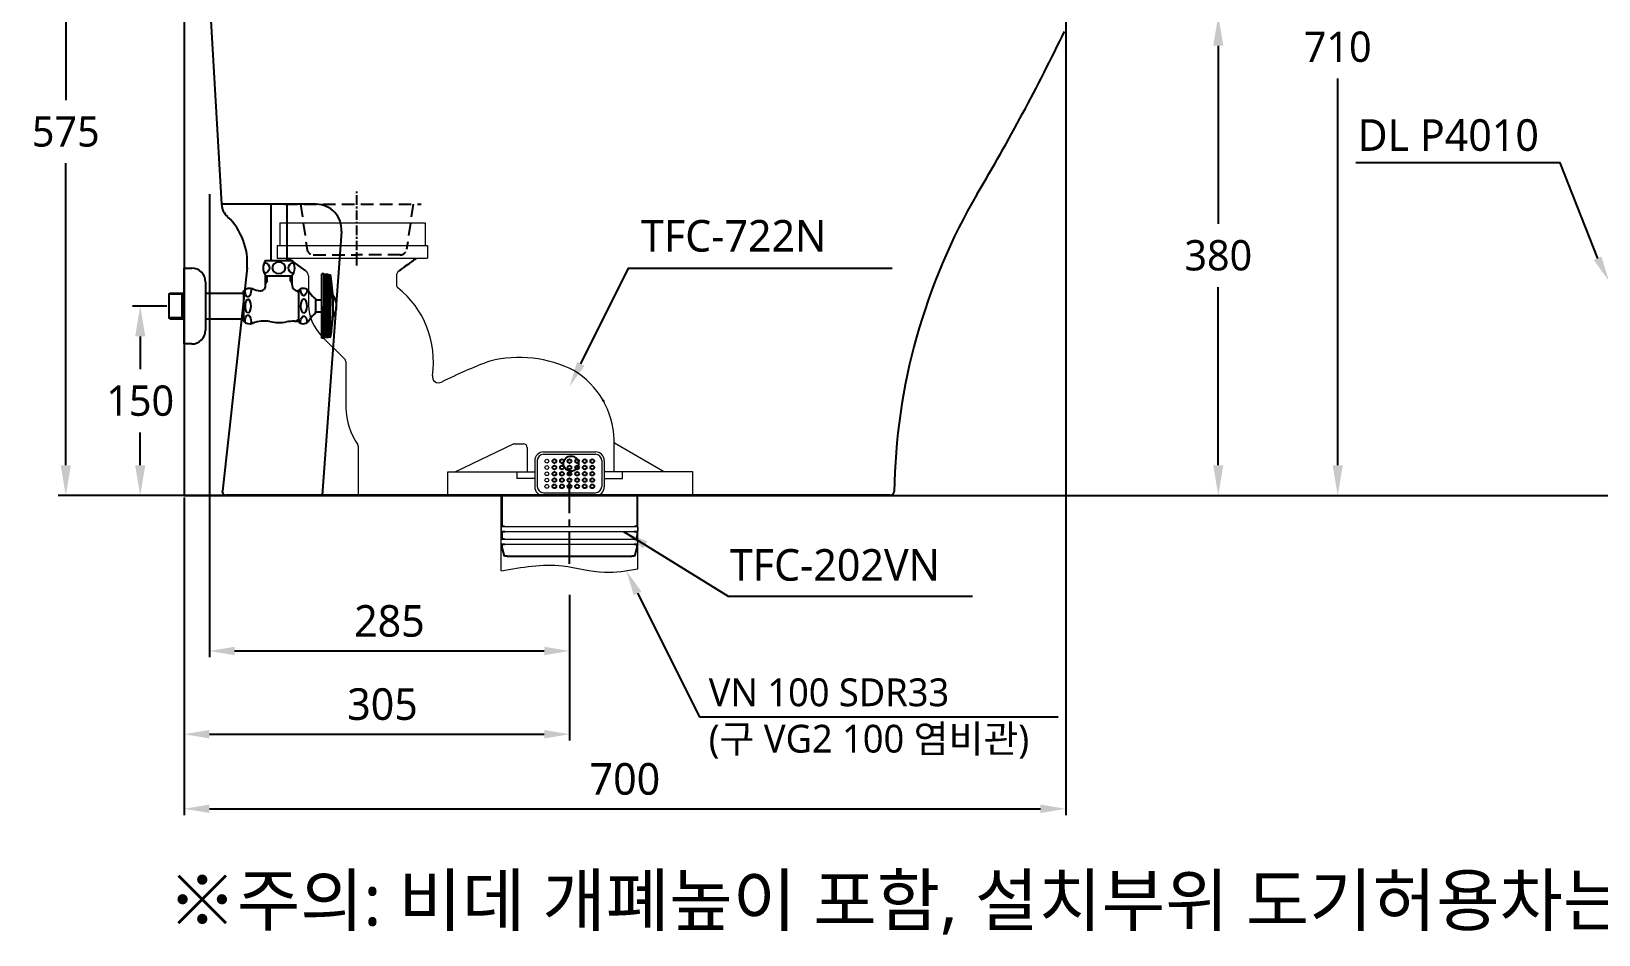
# Model space of a CAD drawing. Extents: x 5656 to 11650, y -52 to 2475.
# Drawn here: x 5656 to 6896, y -52 to 662 of the extents above; entities that cross this region are included whole.
import ezdxf

# ---------------------------------------------------------------- set-up
doc = ezdxf.new("R2010")
doc.units = 0
doc.header["$LTSCALE"] = 20
doc.header["$MEASUREMENT"] = 0
doc.linetypes.add('CENTER', pattern=[2, 1.25, -0.25, 0.25, -0.25])
doc.linetypes.add('HIDDEN', pattern=[0.375, 0.25, -0.125])
doc.layers.get('0').update_dxf_attribs({"linetype": 'CONTINUOUS'})
doc.layers.get('DEFPOINTS').update_dxf_attribs({"linetype": 'CONTINUOUS'})
for name, color, linetype in [('1', 7, 'CONTINUOUS'), ('2', 2, 'CONTINUOUS'), ('3', 3, 'CONTINUOUS'), ('4', 4, 'CONTINUOUS'), ('6', 6, 'CONTINUOUS'), ('CEN', 1, 'CENTER')]:
    doc.layers.add(name, color=color, linetype=linetype)
doc.styles.add('GHS', font='romans', dxfattribs={"bigfont": 'ghs'})
doc.styles.add('ROMANS', font='NanumGothic.ttf', dxfattribs={"height": 10.144927})
doc.styles.get("Standard").update_dxf_attribs({"font": 'NanumGothic.ttf'})
doc.dimstyles.get("Standard").update_dxf_attribs({"dimtxt": 2.7, "dimasz": 2.5, "dimexe": 1.5, "dimexo": 1.5, "dimgap": 1.5, "dimtad": 1, "dimdec": 0, "dimlfac": 10, "dimzin": 0, "dimdsep": 46, "dimtxsty": 'Standard', "dimcen": 0, "dimclrt": 2, "dimadec": 0, "dimazin": 0, "dimtfac": 1, "dimtdec": 0, "dimtmove": 0, "dimatfit": 3, "dimfxl": 0, "dimtolj": 1, "dimtzin": 0, "dimarcsym": 0})

# ---------------------------------------------------------------- blocks, each defined once
blk = doc.blocks.new('*D54')
at = {"color": 3, "lineweight": -2, "ltscale": 10}
for p, q in [((5797, 533.4), (5797, 167)), ((6082, 216.3), (6082, 167)), ((5817, 172), (6062, 172))]:
    blk.add_line(p, q, dxfattribs=at)
at = {"color": 3, "ltscale": 10}
for points in [[(5817, 175.3), (5817, 168.6), (5797, 172)], [(6062, 175.3), (6062, 168.6), (6082, 172)]]:
    blk.add_solid(points, dxfattribs=at)
at = {"layer": 'DEFPOINTS', "color": 0, "ltscale": 10}
for p in [(5797, 534.9), (6082, 217.8), (6082, 172)]:
    blk.add_point(p, dxfattribs=at)
at = {"color": 2, "ltscale": 10, "insert": (5939.5, 195.6), "char_height": 25, "attachment_point": 5}
blk.add_mtext('\\A1;{\\fNanumGothic|b0|i0|c129|p50;285}', dxfattribs=at)
blk = doc.blocks.new('*D55')
at = {"color": 3, "lineweight": -2}
for p, q in [((6608.7, 1004.9), (6695.8, 1004.9)), ((6689.8, 980.9), (6689.8, 674.9)), ((6689.8, 318.9), (6689.8, 624.9)), ((6651.6, 294.9), (6695.8, 294.9))]:
    blk.add_line(p, q, dxfattribs=at)
at = {"color": 3}
for points in [[(6685.8, 980.9), (6693.8, 980.9), (6689.8, 1004.9)], [(6685.8, 318.9), (6693.8, 318.9), (6689.8, 294.9)]]:
    blk.add_solid(points, dxfattribs=at)
at = {"layer": 'DEFPOINTS', "color": 0}
for p in [(6606.9, 1004.9), (6649.8, 294.9), (6689.8, 294.9)]:
    blk.add_point(p, dxfattribs=at)
at = {"color": 2, "insert": (6689.8, 649.9), "char_height": 24, "attachment_point": 5}
blk.add_mtext('\\A1;{\\fNanumGothic|b0|i0|c129|p50;710}', dxfattribs=at)
blk = doc.blocks.new('*D57')
at = {"layer": '3', "color": 3, "lineweight": -2}
for p, q in [((5777, 272.5), (5777, 101.1)), ((6082, 207.2), (6082, 101.1)), ((5797, 106.1), (6062, 106.1))]:
    blk.add_line(p, q, dxfattribs=at)
at = {"layer": '3', "color": 3}
for points in [[(5797, 109.5), (5797, 102.8), (5777, 106.1)], [(6062, 109.5), (6062, 102.8), (6082, 106.1)]]:
    blk.add_solid(points, dxfattribs=at)
at = {"layer": 'DEFPOINTS', "color": 0}
for p in [(5777, 274), (6082, 208.7), (6082, 106.1)]:
    blk.add_point(p, dxfattribs=at)
at = {"layer": '3', "color": 2, "insert": (5934, 129.8), "char_height": 25, "attachment_point": 5}
blk.add_mtext('\\A1;{\\fNanumGothic|b0|i0|c129|p50;305}', dxfattribs=at)
blk = doc.blocks.new('*D58')
at = {"color": 3, "lineweight": -2}
for p, q in [((5763.3, 444.9), (5736.3, 444.9)), ((5742.3, 420.9), (5742.3, 395)), ((5742.3, 318.9), (5742.3, 344.9)), ((5775.2, 294.9), (5736.3, 294.9))]:
    blk.add_line(p, q, dxfattribs=at)
at = {"color": 3}
for points in [[(5738.3, 420.9), (5746.3, 420.9), (5742.3, 444.9)], [(5738.3, 318.9), (5746.3, 318.9), (5742.3, 294.9)]]:
    blk.add_solid(points, dxfattribs=at)
at = {"layer": 'DEFPOINTS', "color": 0}
for p in [(5742.3, 444.9), (5765.1, 444.9), (5777, 294.9)]:
    blk.add_point(p, dxfattribs=at)
at = {"color": 2, "insert": (5742.3, 369.9), "char_height": 24, "attachment_point": 5}
blk.add_mtext('\\A1;{\\fNanumGothic|b0|i0|c129|p50;150}', dxfattribs=at)
blk = doc.blocks.new('BGFB')
at = {"color": 2, "linetype": 'Continuous', "lineweight": 0}
for p, q in [((-57.5, 0), (57.5, 0)), ((-57.5, 0), (-57.5, -18)), ((57.5, 0), (57.5, -18)), ((-59.5, -18), (59.5, -18)), ((-59.5, -18), (-59.5, -28)), ((59.5, -18), (59.5, -28)), ((-59.5, -28), (59.5, -28)), ((-36.9, -38), (-50.8, -28)), ((36.9, -38.1), (50.8, -28)), ((-34.8, -42.1), (-34.8, -65.3)), ((34.8, -42.1), (34.8, -49.1)), ((-24.1, -89.9), (-6.2, -107.6)), ((-5.3, -109.8), (-5.3, -146.3)), ((207.1, -196.8), (207.1, -171.6)), ((4.7, -215.9), (4.7, -177.4)), ((127.8, -174.9), (81.1, -197.3)), ((127.8, -174.9), (135.3, -174.9)), ((138.3, -177.9), (138.3, -197.3)), ((151.3, -181.3), (192.3, -181.3)), ((151.3, -183.1), (192.3, -183.1)), ((207.3, -174.1), (245.6, -196.4)), ((144.3, -197.3), (75.1, -197.3)), ((75.1, -197.3), (75.1, -215.9)), ((130.2, -197.3), (130.2, -202.4)), ((144.3, -188.3), (144.3, -208.9)), ((146.3, -188.1), (146.3, -208.6)), ((197.3, -188.1), (197.3, -208.6)), ((199.3, -188.3), (199.3, -208.9)), ((199.3, -196.8), (269.2, -196.8)), ((213.7, -202.4), (213.7, -196.8)), ((269.2, -196.8), (269.2, -215.9)), ((144.3, -202.4), (130.2, -202.4)), ((199.3, -202.4), (213.7, -202.4)), ((4.7, -215.9), (269.2, -215.9)), ((151.3, -213.6), (192.3, -213.6)), ((117.8, -240.9), (117.8, -243.9)), ((118.5, -240.4), (118.3, -240.4)), ((118.5, -244.4), (118.3, -244.4)), ((118.5, -240.4), (225.4, -240.4)), ((118.5, -244.4), (225.4, -244.4)), ((225.9, -240.9), (225.9, -243.9)), ((120.3, -250.4), (223.3, -250.4)), ((120.6, -254.4), (223, -254.4))]:
    blk.add_line(p, q, dxfattribs=at)
at = {"color": 3, "linetype": 'Continuous', "lineweight": 0}
for p, q in [((117.8, -275.3), (117.8, -215.9)), ((225.9, -273.8), (225.9, -215.9))]:
    blk.add_line(p, q, dxfattribs=at)
at = {"color": 2}
for p, q in [((118.5, -240.4), (118.4, -215.9)), ((225.3, -215.9), (225.2, -240.4)), ((118.5, -244.4), (120.6, -244.4)), ((118.6, -250.4), (118.5, -244.4)), ((223, -244.4), (225.2, -244.4)), ((225.2, -240.4), (223.3, -240.4)), ((225.2, -244.4), (225.1, -250.4)), ((120.3, -250.4), (118.3, -250.4)), ((118.3, -254.4), (120.6, -254.4)), ((118.6, -256.9), (118.6, -254.4)), ((120.4, -263.9), (118.6, -256.9)), ((223, -254.4), (225.4, -254.4)), ((225.1, -256.9), (223.2, -263.9)), ((225.4, -250.4), (223.3, -250.4)), ((225.1, -254.4), (225.1, -256.9)), ((122.4, -263.9), (120.4, -263.9)), ((122.4, -263.9), (171.8, -263.9)), ((171.8, -263.9), (221.2, -263.9)), ((223.2, -263.9), (221.2, -263.9))]:
    blk.add_line(p, q, dxfattribs=at)
blk.add_line((120.3, -240.4), (118.5, -240.4))
at = {"color": 2, "linetype": 'Continuous', "lineweight": 0}
for centre in [(153.8, -188.6), (153.8, -193.6), (153.8, -198.6), (153.8, -203.6), (153.8, -208.6)]:
    blk.add_circle(centre, 1.5, dxfattribs=at)
for centre, radius, start, end in [((-39.8, -42.1), 5, 0.0447, 54.1067), ((39.8, -42.1), 5, 125.8861, 179.7556), ((37.8, -49.1), 3, 179.7556, 231.4151), ((-10.7, -109.9), 74.8, 351.5468, 51.4151), ((1.6, -64.1), 36.4, 181.8849, 225.0733), ((-8.3, -109.8), 3, 0.0895, 45.2408), ((239.8, -464.9), 378.8, 110.2437, 116.5549), ((132, -202.9), 96.3, 63.2809, 103.9725), ((68.2, -121.6), 5, 171.5468, 296.5549), ((140.2, -174), 67, 2.0828, 58.4605), ((52.8, -143.8), 58.1, 182.4762, 213.3534), ((1.7, -177.4), 3, 0, 33.3534), ((135.3, -177.9), 3, 0, 90), ((151.3, -188.3), 7, 90, 180), ((151.3, -188.1), 5, 90, 180), ((192.3, -188.3), 7, 360, 90), ((192.3, -188.1), 5, 0, 90), ((247.1, -193.8), 3, 239.7939, 270), ((151.3, -208.9), 7, 179.7381, 270), ((151.3, -208.6), 5, 180, 270), ((192.3, -208.6), 5, 270, 0), ((192.3, -208.9), 7, 270, 0), ((118.3, -240.9), 0.5, 90, 180), ((118.3, -243.9), 0.5, 180, 270), ((225.4, -240.9), 0.5, 0, 90), ((225.4, -243.9), 0.5, 270, 360), ((118.3, -250.9), 0.5, 90, 180), ((118.3, -253.9), 0.5, 180, 270), ((225.4, -250.9), 0.5, 0, 90), ((225.4, -253.9), 0.5, 270, 0)]:
    blk.add_arc(centre, radius, start, end, dxfattribs=at)
at = {"color": 3, "linetype": 'Continuous', "lineweight": 0}
blk.add_spline([(117.8, -275.3), (166.2, -271.5), (199.4, -276.5), (225.9, -273.8)], degree=3, dxfattribs=at)
at = {"layer": '1', "color": 252, "linetype": 'Continuous'}
for q in [(-50.8, -28), (-50.1, -28.5), (-50.1, -28.5), (-50.1, -28.5)]:
    blk.add_line((-36.9, -38), q, dxfattribs=at)
at = {"layer": '1', "color": 2, "linetype": 'Continuous'}
for centre in [(159.8, -188.6), (159.8, -188.6), (159.8, -193.6), (159.8, -193.6), (159.8, -198.6), (159.8, -198.6), (165.8, -188.6), (165.8, -188.6), (165.8, -193.6), (165.8, -193.6), (165.8, -198.6), (165.8, -198.6), (171.8, -188.6), (171.8, -193.6), (171.8, -198.6), (177.8, -188.6), (177.8, -188.6), (177.8, -193.6), (177.8, -193.6), (177.8, -198.6), (177.8, -198.6), (183.8, -188.6), (183.8, -188.6), (183.8, -193.6), (183.8, -193.6), (183.8, -198.6), (183.8, -198.6), (189.8, -188.6), (189.8, -188.6), (189.8, -193.6), (189.8, -193.6), (189.8, -198.6), (189.8, -198.6), (159.8, -203.6), (159.8, -203.6), (159.8, -208.6), (159.8, -208.6), (165.8, -203.6), (165.8, -203.6), (165.8, -208.6), (165.8, -208.6), (171.8, -203.6), (171.8, -208.6), (171.8, -208.6), (177.8, -203.6), (177.8, -203.6), (177.8, -208.6), (177.8, -208.6), (183.8, -203.6), (183.8, -203.6), (183.8, -208.6), (183.8, -208.6), (189.8, -203.6), (189.8, -203.6), (189.8, -208.6), (189.8, -208.6)]:
    blk.add_circle(centre, 1.5, dxfattribs=at)
at = {"layer": '1', "color": 252, "linetype": 'Continuous'}
for centre in [(171.8, -188.6), (171.8, -193.6), (171.8, -198.6), (171.8, -203.6)]:
    blk.add_circle(centre, 1.5, dxfattribs=at)
for points, degree in [([(50.1, -28.5), (36.9, -38)], 1), ([(50.1, -28.5), (45.7, -31.7), (41.3, -34.8), (36.9, -38)], 3), ([(50.1, -28.5), (36.9, -38)], 1), ([(50.1, -28.5), (45.7, -31.7), (41.3, -34.8), (36.9, -38)], 3), ([(197.9, -139.9), (198.2, -140.5), (198.5, -141), (198.8, -141.6)], 3), ([(197.9, -139.9), (198.2, -140.5), (198.5, -141), (198.8, -141.6)], 3)]:
    blk.add_open_spline(points, degree=degree, dxfattribs=at)
at = {"layer": 'CEN'}
blk.add_line((171.8, -269.9), (171.8, -196.9), dxfattribs=at)
blk = doc.blocks.new('*D60')
at = {"color": 3, "lineweight": -2}
for p, q in [((5846.6, 870.9), (5677.4, 870.9)), ((5683.4, 846.9), (5683.4, 607.8)), ((5683.4, 318.9), (5683.4, 558)), ((5830.5, 294.9), (5677.4, 294.9))]:
    blk.add_line(p, q, dxfattribs=at)
at = {"color": 3}
for points in [[(5679.4, 846.9), (5687.4, 846.9), (5683.4, 870.9)], [(5679.4, 318.9), (5687.4, 318.9), (5683.4, 294.9)]]:
    blk.add_solid(points, dxfattribs=at)
at = {"layer": 'DEFPOINTS', "color": 0}
for p in [(5848.4, 870.9), (5683.4, 294.9), (5832.3, 294.9)]:
    blk.add_point(p, dxfattribs=at)
at = {"color": 2, "insert": (5683.4, 582.9), "char_height": 24, "attachment_point": 5}
blk.add_mtext('\\A1;{\\fNanumGothic|b0|i0|c0|p50;575}', dxfattribs=at)
blk = doc.blocks.new('*D61')
at = {"color": 3, "lineweight": -2}
for p, q in [((6472.1, 674.9), (6601.3, 674.9)), ((6595.3, 650.9), (6595.3, 510)), ((6595.3, 318.9), (6595.3, 459.8)), ((6338.8, 294.9), (6601.3, 294.9))]:
    blk.add_line(p, q, dxfattribs=at)
at = {"color": 3}
for points in [[(6591.3, 650.9), (6599.3, 650.9), (6595.3, 674.9)], [(6591.3, 318.9), (6599.3, 318.9), (6595.3, 294.9)]]:
    blk.add_solid(points, dxfattribs=at)
at = {"layer": 'DEFPOINTS', "color": 0}
for p in [(6470.3, 674.9, 0), (6337, 294.9), (6595.3, 294.9)]:
    blk.add_point(p, dxfattribs=at)
at = {"color": 2, "insert": (6595.3, 484.9), "char_height": 24, "attachment_point": 5}
blk.add_mtext('\\A1;{\\fNanumGothic|b0|i0|c129|p50;380}', dxfattribs=at)
blk = doc.blocks.new('*D64')
at = {"color": 3, "linetype": 'ByBlock', "lineweight": -2}
for p, q in [((6474.6, 691.9), (6474.6, 42.1)), ((5777, 293.4), (5777, 42.1)), ((5797, 47.1), (6454.6, 47.1))]:
    blk.add_line(p, q, dxfattribs=at)
at = {"color": 3}
for points in [[(5797, 50.5), (5797, 43.8), (5777, 47.1)], [(6454.6, 50.5), (6454.6, 43.8), (6474.6, 47.1)]]:
    blk.add_solid(points, dxfattribs=at)
at = {"layer": 'DEFPOINTS', "color": 0}
for p in [(6474.6, 693.4), (5777, 294.9), (6474.6, 47.1)]:
    blk.add_point(p, dxfattribs=at)
at = {"color": 2, "insert": (6125.8, 70.6), "char_height": 25, "attachment_point": 5}
blk.add_mtext('\\A1;{\\fNanumGothic|b0|i0|c0|p50;700}', dxfattribs=at)

msp = doc.modelspace()

# ---------------------------------------------------------------- linework, layer by layer
at = {"color": 7}
for p, q in [((5798.2, 670.8), (5806.6, 525.4)), ((5881.5, 525.4), (5806.6, 525.4)), ((5901.5, 503.9), (5886.2, 295.2)), ((5826.8, 475), (5807.3, 298.5)), ((6335.8, 295.2), (5810.2, 295.2))]:
    msp.add_line(p, q, dxfattribs=at)
at = {"color": 1, "linetype": 'CENTER', "ltscale": 0.3}
msp.add_line((5913.7, 477.1), (5913.7, 535.6), dxfattribs=at)
at = {"color": 7}
msp.add_circle((6083.2, 320.2), 6, dxfattribs=at)
for centre, radius, start, end in [((4950.7, 1398.7), 1691.7, 329.2522, 334.1921), ((6820.4, 290.8), 481.6, 149.7004, 179.1364), ((5821.5, 526.7), 15, 184.9422, 227.6133), ((5881.5, 505.4), 20, 355.7986, 90), ((5777, 479.3), 50, 355.0116, 46.5106), ((5810.2, 298.2), 3, 173.6733, 270), ((6335.9, 298.2), 3, 270, 359.1364)]:
    msp.add_arc(centre, radius, start, end, dxfattribs=at)
at = {"color": 7, "linetype": 'HIDDEN'}
for centre, start, end in [((5879.2, 490.4), 188.1301, 270), ((5948.1, 490.4), 270, 351.8699)]:
    msp.add_arc(centre, 5, start, end, dxfattribs=at)
at = {"layer": '2', "color": 7, "linetype": 'HIDDEN', "ltscale": 2}
for p, q in [((5856.8, 525.4), (5964.5, 525.4)), ((5869.2, 525.4), (5874.3, 489.7)), ((5958.2, 525.4), (5953.1, 489.7)), ((5879.2, 485.4), (5913.7, 485.4)), ((5948.1, 485.4), (5913.7, 485.4))]:
    msp.add_line(p, q, dxfattribs=at)
at = {"layer": '3', "extrusion": (0, 0, -1)}
msp.add_lwpolyline([(-6895.5, 482.6), (-6865.9, 558.3), (-6704, 558.3)], dxfattribs=at)
at = {"layer": '3'}
for points in [[(6090.9, 399.1), (6128.7, 474.8), (6337.2, 474.8)], [(6135.8, 217.6), (6184.8, 119.8), (6468.7, 119.8)]]:
    msp.add_lwpolyline(points, dxfattribs=at)
at = {"layer": '3', "extrusion": (0, 0, -1)}
msp.add_solid([(-6892.5, 481.1), (-6904.4, 464.7), (-6898.5, 484.1)], dxfattribs=at)
at = {"layer": '3'}
for points in [[(6093.9, 397.6), (6082, 381.2), (6087.9, 400.6)], [(6138.8, 219.1), (6126.9, 235.5), (6132.8, 216.1)]]:
    msp.add_solid(points, dxfattribs=at)
at = {"layer": '4'}
for p, q in [((5845.7, 525.4), (5845.7, 480.9)), ((5858.4, 525.4), (5858.4, 480.9)), ((5777, 414.9), (5777, 474.9)), ((5777, 474.9), (5783, 474.9)), ((5841.5, 480.9), (5845.7, 480.9)), ((5845.7, 480.9), (5862.5, 480.9)), ((5794, 463.9), (5794, 425.9)), ((5841.5, 468.9), (5862.5, 468.9)), ((5841.5, 461), (5841.5, 468.9)), ((5841.5, 464.9), (5842.8, 464.9)), ((5842.8, 464.9), (5841.5, 462.7)), ((5842.8, 464.9), (5842.8, 468.9)), ((5861.3, 464.9), (5861.3, 468.9)), ((5861.3, 464.9), (5862.5, 464.9)), ((5861.3, 464.9), (5862.5, 462.7)), ((5862.5, 461.4), (5862.5, 468.9)), ((5887.5, 470.4), (5886, 470.4)), ((5886, 469.4), (5886, 470.4)), ((5886, 444.9), (5886, 469.4)), ((5887.5, 470.2), (5887.5, 470.4)), ((5887.5, 470.2), (5887.5, 444.9)), ((5891, 469.5), (5887.5, 469.5)), ((5891, 468.5), (5887.5, 468.5)), ((5891, 467.5), (5887.5, 467.5)), ((5891, 466.5), (5887.5, 466.5)), ((5891, 465.5), (5887.5, 465.5)), ((5891, 464.5), (5887.5, 464.5)), ((5891, 463.5), (5887.5, 463.5)), ((5891, 462.5), (5887.5, 462.5)), ((5891, 461.5), (5887.5, 461.5)), ((5891, 460.5), (5887.5, 460.5)), ((5891, 459.5), (5887.5, 459.5)), ((5891, 469.9), (5887.8, 469.9)), ((5891.5, 469.4), (5891, 469.9)), ((5891, 469.9), (5891, 444.9)), ((5892.3, 469.4), (5891.5, 469.4)), ((5891.5, 469.4), (5891.5, 444.9)), ((5892.9, 468.9), (5892.9, 444.9)), ((5765, 454.2), (5766, 455.2)), ((5775.5, 454.2), (5765, 454.2)), ((5765.1, 435.7), (5765.1, 454.2)), ((5766, 455.2), (5777, 455.2)), ((5775.5, 434.7), (5775.5, 455.2)), ((5775.5, 454.2), (5776.5, 455.2)), ((5777, 454.5), (5777, 435.3)), ((5794, 455.2), (5824, 455.2)), ((5824, 454.2), (5824, 456.9)), ((5824, 454.2), (5824, 435.7)), ((5867, 456.2), (5865.7, 457.1)), ((5867, 456.9), (5867.9, 456.9)), ((5867, 456.2), (5867, 456.9)), ((5867, 456.2), (5867.9, 456.2)), ((5867.9, 456.9), (5867.9, 457.6)), ((5867.9, 432.9), (5867.9, 456.9)), ((5876, 456.2), (5876.6, 455.3)), ((5880.9, 450.6), (5880.9, 449.7)), ((5880.9, 449.7), (5880.9, 440.2)), ((5880.9, 449.7), (5886, 449.7)), ((5891, 458.5), (5887.5, 458.5)), ((5891, 457.5), (5887.5, 457.5)), ((5891, 456.5), (5887.5, 456.5)), ((5891, 455.5), (5887.5, 455.5)), ((5891, 454.5), (5887.5, 454.5)), ((5891, 453.5), (5887.5, 453.5)), ((5891, 452.5), (5887.5, 452.5)), ((5891, 451.5), (5887.5, 451.5)), ((5891, 450.5), (5887.5, 450.5)), ((5891, 449.5), (5887.5, 449.5)), ((5891, 448.5), (5887.5, 448.5)), ((5891, 447.5), (5887.5, 447.5)), ((5891, 446.5), (5887.5, 446.5)), ((5775.5, 435.7), (5765, 435.7)), ((5766, 434.7), (5765, 435.7)), ((5766, 434.7), (5777, 434.7)), ((5776.5, 434.7), (5775.5, 435.7)), ((5794, 434.7), (5824, 434.7)), ((5824, 432.9), (5824, 435.7)), ((5824, 434.7), (5824, 434.5)), ((5824, 432.9), (5824, 434.5)), ((5876, 433.6), (5876.6, 434.5)), ((5880.9, 440.2), (5886, 440.2)), ((5880.9, 439.2), (5880.9, 440.2)), ((5886, 419.4), (5886, 444.9)), ((5891, 445.5), (5887.5, 445.5)), ((5887.5, 419.6), (5887.5, 444.9)), ((5891, 444.3), (5887.5, 444.3)), ((5891, 443.3), (5887.5, 443.3)), ((5891, 442.3), (5887.5, 442.3)), ((5891, 441.3), (5887.5, 441.3)), ((5891, 440.3), (5887.5, 440.3)), ((5891, 439.3), (5887.5, 439.3)), ((5891, 438.3), (5887.5, 438.3)), ((5891, 437.3), (5887.5, 437.3)), ((5891, 436.3), (5887.5, 436.3)), ((5891, 435.3), (5887.5, 435.3)), ((5891, 434.3), (5887.5, 434.3)), ((5891, 419.9), (5891, 444.9)), ((5891.5, 420.4), (5891.5, 444.9)), ((5892.9, 420.9), (5892.9, 444.9)), ((5864.3, 432.9), (5867.9, 432.9)), ((5867, 433.7), (5865.7, 432.9)), ((5867, 433.7), (5867.9, 433.7)), ((5867, 432.9), (5867, 433.7)), ((5867.9, 432.2), (5867.9, 432.9)), ((5891, 433.3), (5887.5, 433.3)), ((5891, 432.3), (5887.5, 432.3)), ((5891, 431.3), (5887.5, 431.3)), ((5891, 430.3), (5887.5, 430.3)), ((5891, 429.3), (5887.5, 429.3)), ((5891, 428.3), (5887.5, 428.3)), ((5891, 427.3), (5887.5, 427.3)), ((5891, 426.3), (5887.5, 426.3)), ((5891, 425.3), (5887.5, 425.3)), ((5891, 424.3), (5887.5, 424.3)), ((5891, 423.3), (5887.5, 423.3)), ((5891, 422.3), (5887.5, 422.3)), ((5783, 414.9), (5777, 414.9)), ((5887.5, 419.4), (5886, 419.4)), ((5891, 421.3), (5887.5, 421.3)), ((5891, 420.3), (5887.5, 420.3)), ((5887.5, 419.6), (5887.5, 419.4)), ((5891, 419.9), (5887.8, 419.9)), ((5891.5, 420.4), (5891, 419.9)), ((5892.3, 420.4), (5891.5, 420.4))]:
    msp.add_line(p, q, dxfattribs=at)
for centre, radius, start, end in [((5783, 463.9), 11, 0, 90), ((5849.5, 474.9), 10, 143.1301, 216.8699), ((5854.5, 474.9), 10, 323.1301, 36.8699), ((5828.9, 451.9), 7, 69.0339, 134.5129), ((5837.5, 461), 4, 262.2883, 0), ((5867, 461.4), 4.5, 180, 270), ((5871.4, 453.5), 5.36, 30, 130.4306), ((5887.8, 470.2), 0.3, 180, 270), ((5892.3, 468.7), 0.7, 9.4934, 90), ((5750, 444.9), 145, 1.9431, 9.4934), ((5840.3, 481.6), 24.8, 249.0339, 262.2883), ((5888.7, 462.3), 14, 210, 236.1902), ((5750, 444.9), 145, 350.5066, 1.9431), ((5883.7, 444.9), 14, 0.2473, 38.2141), ((5888.7, 427.5), 14, 123.8098, 150), ((5883.7, 445), 14, 321.7859, 359.7527), ((5783, 425.9), 11, 270, 0), ((5828.9, 437.9), 7, 225.5, 290.9661), ((5840.3, 408.2), 24.8, 79.2627, 110.9661), ((5852, 469.9), 38, 259.2627, 279.3048), ((5864.3, 394.9), 38, 90, 99.3048), ((5871.4, 436.3), 5.36, 229.5694, 330), ((5887.8, 419.6), 0.3, 90, 180), ((5892.3, 421.1), 0.7, 270, 350.5066)]:
    msp.add_arc(centre, radius, start, end, dxfattribs=at)
at = {"layer": '4', "extrusion": (0, 0, -1)}
for centre, major_axis, ratio, start_param, end_param in [((5839.3, 475.1), (-5.23, 0), 0.866391, 1.824119, 4.49897), ((5864.8, 475.1), (-5.23, 0), 0.866391, 4.942097, 7.58465), ((5827.6, 457.4), (0, -5.22), 0.46009, 4.433611, 7.934688), ((5871.7, 458.5), (0, -5.4), 0.478204, 4.79078, 7.834251), ((5827.6, 432.5), (0, -5.22), 0.46009, 1.472186, 5.009627), ((5871.7, 431.6), (0, -5.4), 0.478204, 1.540108, 4.68362)]:
    msp.add_ellipse(centre, major_axis=major_axis, ratio=ratio, start_param=start_param, end_param=end_param, dxfattribs=at)
for centre, major_axis, ratio in [((5852, 475.1), (-5.23, 0), 0.866391), ((5827.6, 444.9), (0, -5.22), 0.46009), ((5871.7, 444.9), (0, -5.4), 0.478204)]:
    msp.add_ellipse(centre, major_axis=major_axis, ratio=ratio, dxfattribs=at)
at = {"layer": '6', "color": 6}
msp.add_lwpolyline([(6973.3, 2219.9), (5777, 2219.9), (5777, 294.9), (7704.5, 294.9), (7704.5, 1294.9)], dxfattribs=at)

# ---------------------------------------------------------------- block references
at = {"color": 1}
msp.add_blockref('BGFB', (5910.2, 510.8), dxfattribs=at)

# ---------------------------------------------------------------- texts
at = {"layer": '2', "attachment_point": 4, "style": 'ROMANS'}
for s, insert, char_height in [('{\\fNanumGothic|b0|i0|c0|p50;D\\fNanumGothic|b0|i0|c129|p50;L P4010}', (6705.5, 580), 25), ('{\\fNanumGothic|b0|i0|c129|p50;TFC-722N}', (6138.5, 500.3), 25), ('{\\fNanumGothic|b0|i0|c0|p50;TFC-202VN}', (6208.8, 239.9), 25), ('{\\fNanumGothic|b0|i0|c129|p50;VN 100 SDR33\\P(구 VG2 100 염비관)}', (6192.1, 118.5, 0), 22)]:
    msp.add_mtext(s, dxfattribs=dict(at, insert=insert, char_height=char_height))
at = {"layer": '3', "color": 1, "insert": (5764.1, -5.2), "char_height": 40, "attachment_point": 1, "style": 'GHS'}
msp.add_mtext_dynamic_manual_height_columns('{\\fNanumGothic|b0|i0|c129|p50;※주의: 비데 개폐높이 포함, 설치부위 도기허용차는 ±5%이므로 반드시 실측 확인 후 시공하십시오.}', width=2648.262, gutter_width=13.5, heights=[0], dxfattribs=at)

# ---------------------------------------------------------------- dimensions: what is measured, and where the dimension line sits
dim = msp.add_linear_dim(base=(6689.8, 294.9), p1=(6606.9, 1004.9), p2=(6649.8, 294.9), angle=90, text='{\\fNanumGothic|b0|i0|c129|p50;<>}', dimstyle='Standard', override={"dimscale": 1.2, "dimtxt": 20, "dimasz": 20, "dimexe": 5, "dimgap": 10, "dimtih": 1, "dimtoh": 1, "dimlfac": 1, "dimzin": 12, "dimclrd": 3, "dimclre": 3, "dimazin": 2, "dimarcsym": 1})
dim.commit()
dim.dimension.update_dxf_attribs({"geometry": '*D55', "text_midpoint": (6689.8, 649.9)})
for base, p1, p2, text, picture, middle in [((5683.4, 294.9), (5848.4, 870.9), (5832.3, 294.9), '{\\fNanumGothic|b0|i0|c0|p50;575}', '*D60', (5683.4, 582.9)), ((6595.3, 294.9), (6470.3, 674.9, 0), (6337, 294.9), '{\\fNanumGothic|b0|i0|c129|p50;<>}', '*D61', (6595.3, 484.9)), ((5742.3, 444.9), (5777, 294.9), (5765.1, 444.9), '{\\fNanumGothic|b0|i0|c129|p50;<>}', '*D58', (5742.3, 369.9))]:
    dim = msp.add_linear_dim(base=base, p1=p1, p2=p2, angle=90, text=text, dimstyle='Standard', override={"dimscale": 1.2, "dimtxt": 20, "dimasz": 20, "dimexe": 5, "dimgap": 10, "dimtih": 1, "dimtoh": 1, "dimlfac": 1, "dimzin": 12, "dimclrd": 3, "dimclre": 3, "dimazin": 2, "dimarcsym": 1})
    dim.commit()
    dim.dimension.update_dxf_attribs({"geometry": picture, "text_midpoint": middle, "dimtype": 160})
dim = msp.add_linear_dim(base=(6474.6, 47.1), p1=(5777, 294.9), p2=(6474.6, 693.4), text='{\\fNanumGothic|b0|i0|c0|p50;700}', dimstyle='Standard', override={"dimtxt": 25, "dimasz": 20, "dimexe": 5, "dimgap": 10, "dimlfac": 1, "dimzin": 12, "dimclrd": 3, "dimclre": 3, "dimazin": 2, "dimarcsym": 1})
dim.commit()
dim.dimension.update_dxf_attribs({"geometry": '*D64', "text_midpoint": (6125.8, 47.1), "dimtype": 160})
at = {"color": 7, "ltscale": 10}
dim = msp.add_linear_dim(base=(6082, 172), p1=(5797, 534.9), p2=(6082, 217.8), text='{\\fNanumGothic|b0|i0|c129|p50;<>}', dimstyle='Standard', override={"dimtxt": 25, "dimasz": 20, "dimexe": 5, "dimgap": 10, "dimlfac": 1, "dimclrd": 3, "dimclre": 3}, dxfattribs=at)
dim.commit()
dim.dimension.update_dxf_attribs({"geometry": '*D54', "text_midpoint": (5939.5, 195.6)})
at = {"layer": '3'}
dim = msp.add_linear_dim(base=(6082, 106.1), p1=(5777, 274), p2=(6082, 208.7), text='{\\fNanumGothic|b0|i0|c129|p50;<>}', dimstyle='Standard', override={"dimtxt": 25, "dimasz": 20, "dimexe": 5, "dimgap": 10, "dimlfac": 1, "dimclrd": 3, "dimclre": 3}, dxfattribs=at)
dim.commit()
dim.dimension.update_dxf_attribs({"geometry": '*D57', "text_midpoint": (5934, 106.1), "dimtype": 160})

# ---------------------------------------------------------------- leaders
msp.add_leader([(6124.8, 266.4), (6207.4, 215.3), (6400.9, 215.3)], dimstyle='Standard', override={"dimtxt": 20, "dimasz": 20, "dimexe": 5, "dimgap": 10, "dimtad": 0, "dimlfac": 1, "dimzin": 12, "dimclrd": 3, "dimclre": 3, "dimazin": 2, "dimarcsym": 1})

doc.saveas('drawing.dxf')
